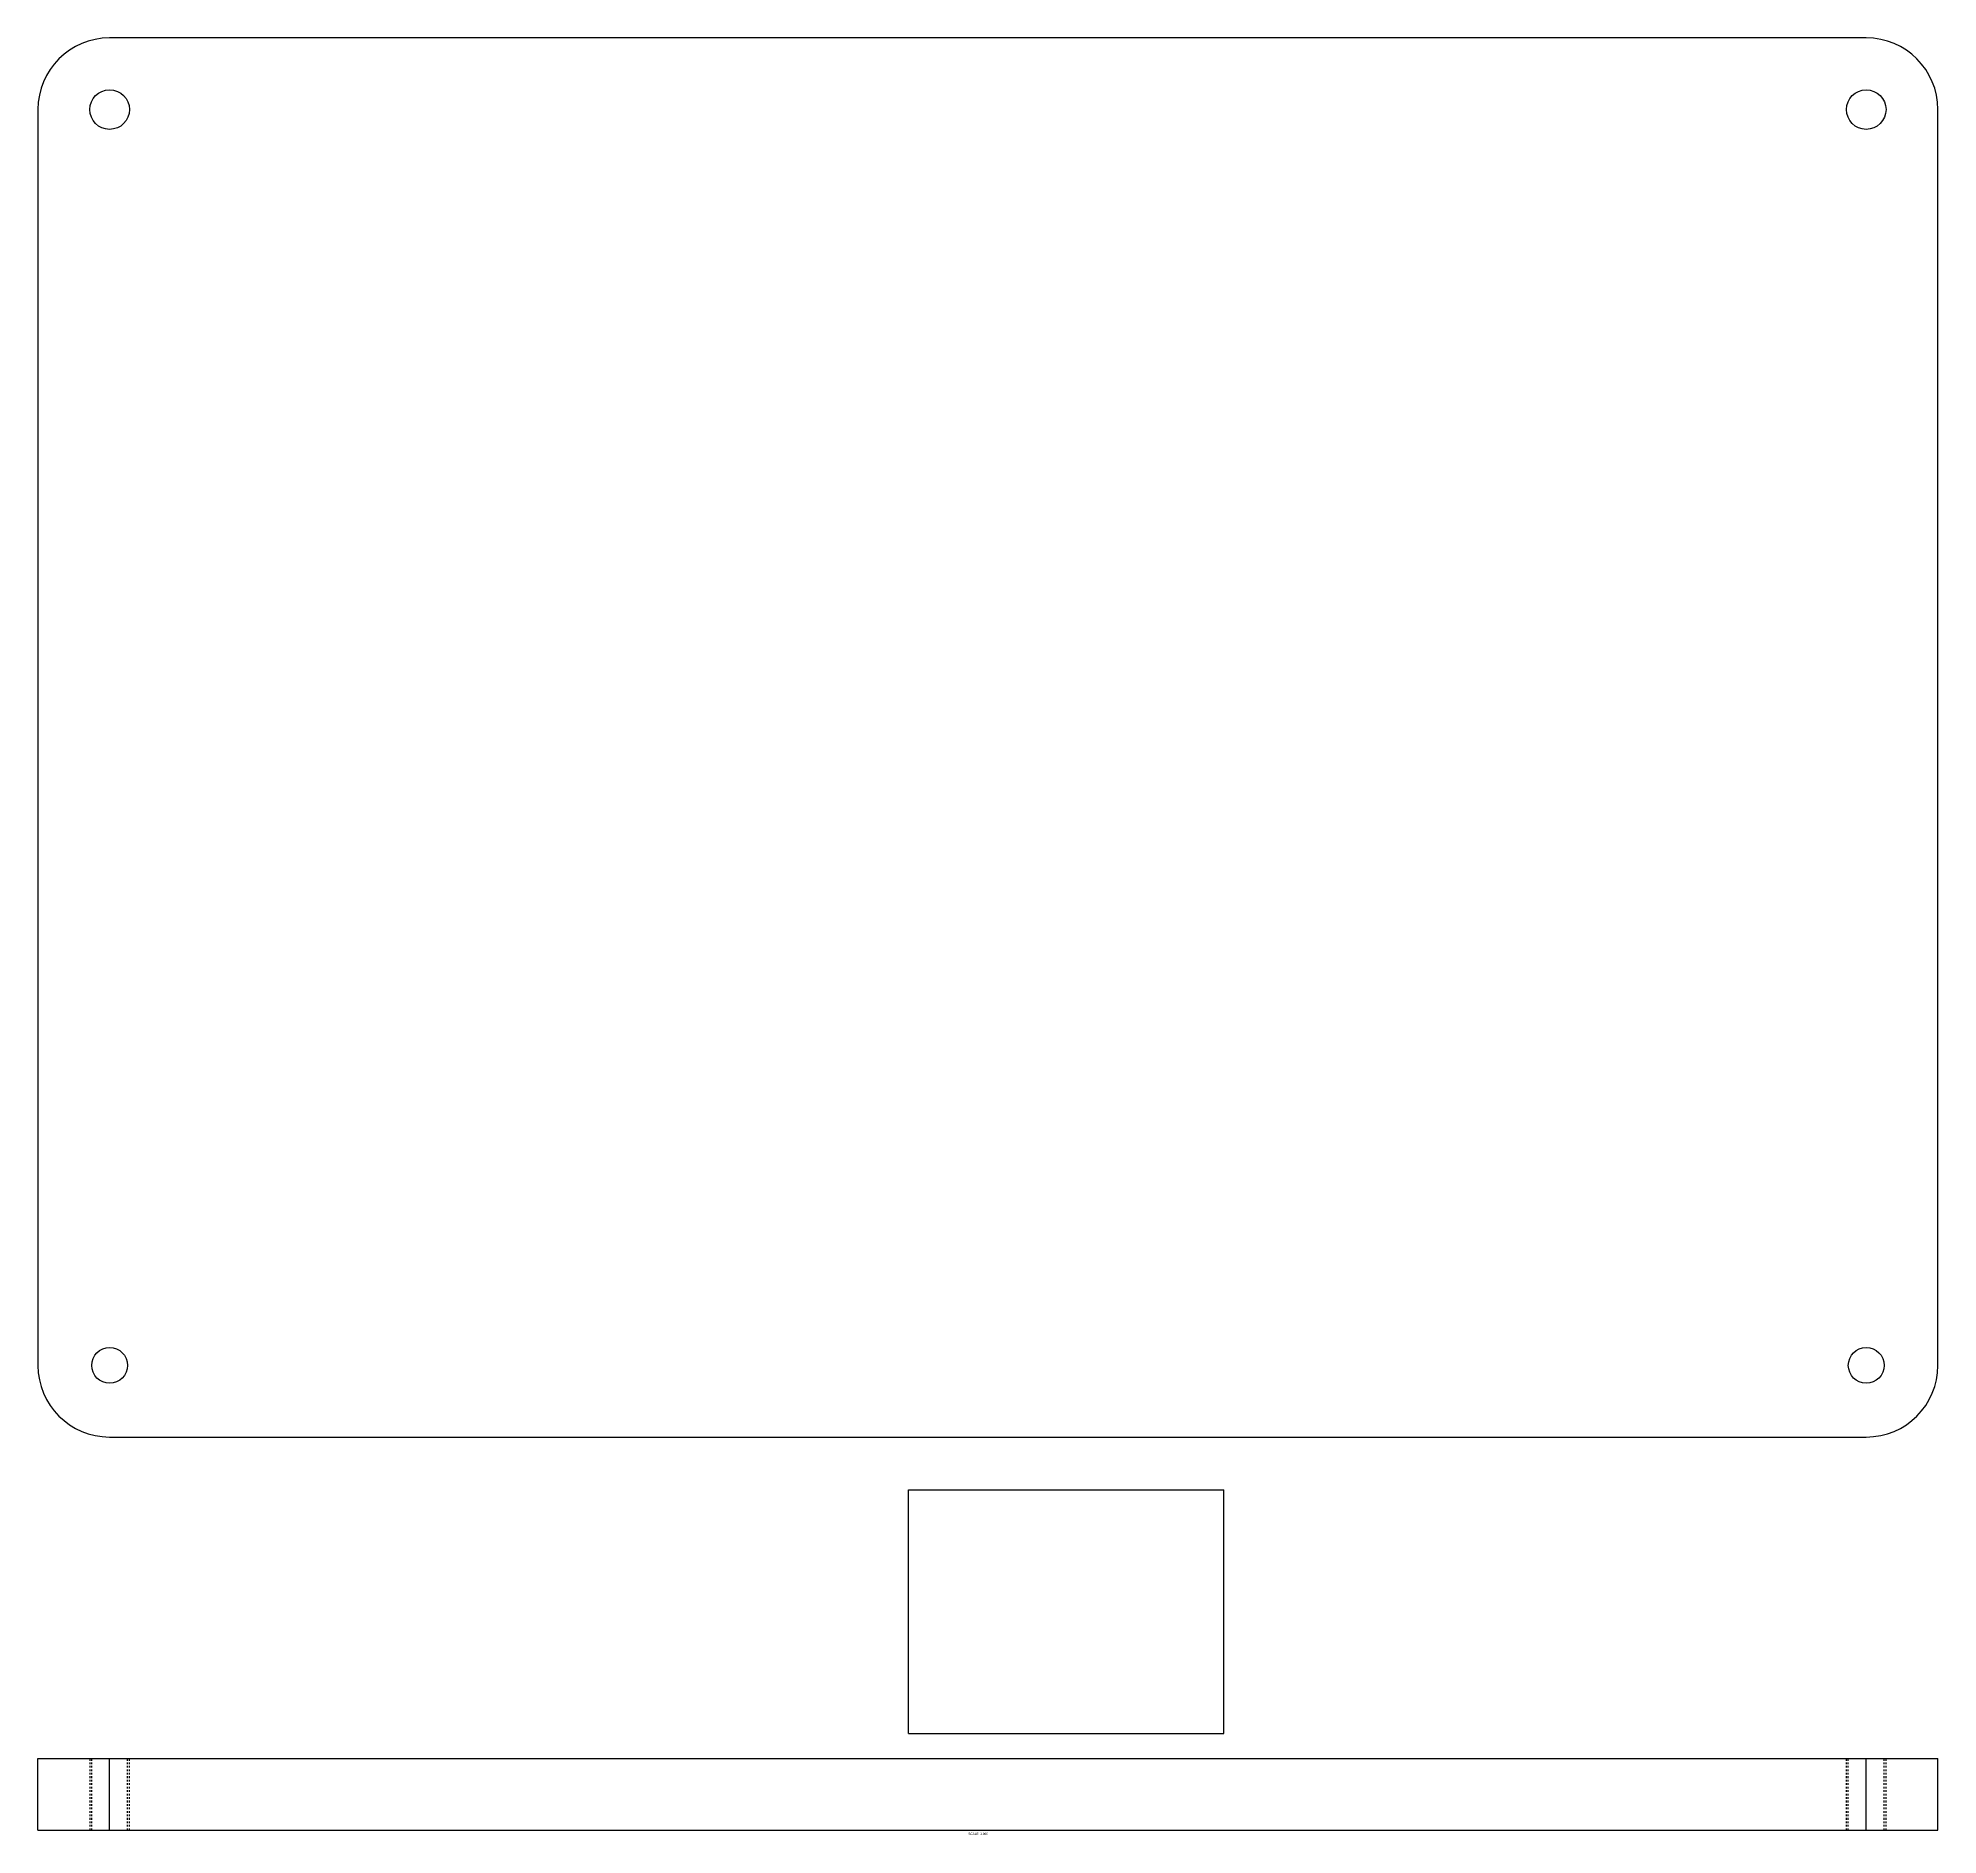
# Model space of a CAD drawing. Header units: inches. Extents: x -61 to 72, y -7 to 118.
import ezdxf

# ---------------------------------------------------------------- set-up
doc = ezdxf.new("R2010")
doc.units = ezdxf.units.IN
doc.header["$LTSCALE"] = 1.21
doc.header["$MEASUREMENT"] = 0
doc.linetypes.add('HIDDEN', pattern=[0.2, 0.1, -0.1])
doc.layers.get('0').update_dxf_attribs({"linetype": 'CONTINUOUS'})
doc.layers.add('02___PRT_ALL_AXES', color=7, linetype='CONTINUOUS')
doc.styles.get("Standard").update_dxf_attribs({"font": 'ar_wgl__.ttf'})

msp = doc.modelspace()

# ---------------------------------------------------------------- linework, layer by layer
at = {"color": 7, "linetype": 'CONTINUOUS'}
for p, q in [((0, 0), (0, 17)), ((0, 17), (22, 17)), ((22, 0), (22, 17)), ((0, 0), (22, 0))]:
    msp.add_line(p, q, dxfattribs=at)
at = {"layer": '02___PRT_ALL_AXES', "color": 7, "linetype": 'CONTINUOUS'}
for p, q in [((66.79, 118.29), (-55.71, 118.29)), ((-60.71, 113.29), (-60.71, 25.69)), ((71.79, 25.69), (71.79, 113.29)), ((-55.71, 20.69), (66.79, 20.69)), ((-60.71, -6.73), (-60.71, -1.73)), ((-60.71, -1.73), (71.79, -1.73)), ((-55.71, -6.73), (-55.71, -1.73)), ((66.79, -6.73), (66.79, -1.73)), ((71.79, -6.73), (71.79, -1.73)), ((-60.71, -6.73), (71.79, -6.73))]:
    msp.add_line(p, q, dxfattribs=at)
at = {"layer": '02___PRT_ALL_AXES', "color": 8, "linetype": 'HIDDEN'}
for p, q in [((-57.08, -6.73), (-57.08, -1.73)), ((-56.96, -6.73), (-56.96, -1.73)), ((-54.46, -6.73), (-54.46, -1.73)), ((-54.33, -6.73), (-54.33, -1.73)), ((65.42, -6.73), (65.42, -1.73)), ((65.54, -6.73), (65.54, -1.73)), ((68.04, -6.73), (68.04, -1.73)), ((68.17, -6.73), (68.17, -1.73))]:
    msp.add_line(p, q, dxfattribs=at)
at = {"layer": '02___PRT_ALL_AXES', "color": 7, "linetype": 'CONTINUOUS'}
for centre, radius in [((-55.71, 113.29), 1.38), ((66.79, 113.29), 1.38), ((-55.71, 25.69), 1.25), ((66.79, 25.69), 1.25)]:
    msp.add_circle(centre, radius, dxfattribs=at)
for centre, start, end in [((-55.71, 113.29), 90, 180), ((66.79, 113.29), 0, 90), ((-55.71, 25.69), 180, 270), ((66.79, 25.69), 270, 360)]:
    msp.add_arc(centre, 5, start, end, dxfattribs=at)

# ---------------------------------------------------------------- texts
at = {"color": 2, "linetype": 'CONTINUOUS', "insert": (5.54, -6.91), "char_height": 0.1562, "width": 1.3813, "attachment_point": 3, "line_spacing_factor": 0.9}
msp.add_mtext('SCALE  1.000', dxfattribs=at)

doc.saveas('drawing.dxf')
